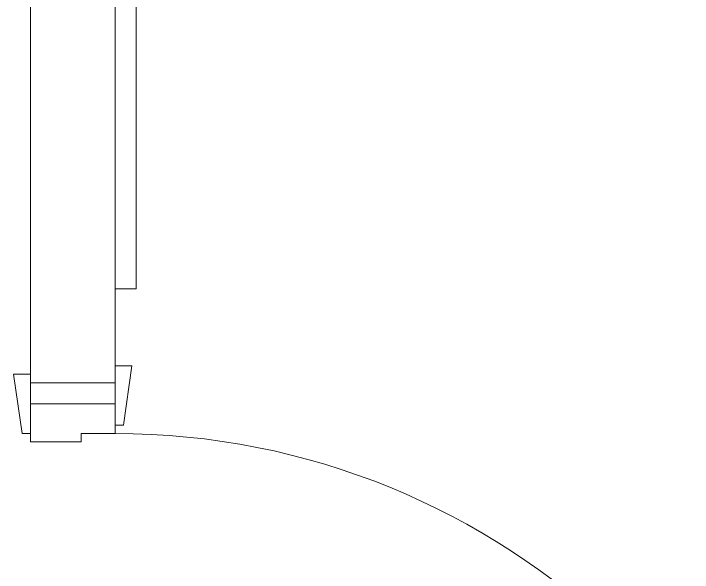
# Model space of a CAD drawing. Header units: millimetres. Extents: x -2143172 to 5255, y -610845 to 279739.
# Drawn here: x -1234511 to -1233708, y -24409 to -23748 of the extents above; entities that cross this region are included whole.
import ezdxf

# ---------------------------------------------------------------- set-up
doc = ezdxf.new("R2010")
doc.units = ezdxf.units.MM
doc.header["$LTSCALE"] = 30
doc.layers.add('LOADING', color=163, linetype='Continuous', lineweight=5)
doc.layers.add('Walls', color=32, linetype='Continuous', lineweight=5)
doc.layers.add('Wooden Joinery', color=7, linetype='Continuous', lineweight=5, true_color=0x521300)

# ---------------------------------------------------------------- blocks, each defined once
blk = doc.blocks.new('A$C72370EFE')
at = {"layer": 'Wooden Joinery'}
for p, q in [((-0.01, -0.03), (-0.01, -0.07)), ((0, -0.03), (-0.01, -0.03)), ((0.04, -0.03), (0.05, -0.03)), ((0.05, -0.03), (0.05, -0.07)), ((-0.01, -0.04), (-0.02, -0.04)), ((0.05, -0.04), (0.06, -0.04)), ((-0.01, -0.06), (-0.02, -0.06)), ((0.05, -0.06), (0.06, -0.06)), ((-0.05, -0.07), (-0.05, -0.16)), ((-0.03, -0.07), (-0.03, -0.16)), ((0, -0.07), (-0.01, -0.07)), ((0.04, -0.07), (0.05, -0.07)), ((0.07, -0.07), (0.07, -0.16)), ((0.09, -0.07), (0.09, -0.16)), ((-0.01, -0.17), (-0.02, -0.17)), ((-0.01, -0.17), (-0.01, -0.19)), ((0.05, -0.17), (0.06, -0.17)), ((0.05, -0.17), (0.05, -0.19)), ((-0.01, -0.19), (-0.02, -0.19)), ((0.05, -0.19), (0.06, -0.19))]:
    blk.add_line(p, q, dxfattribs=at)
for centre, radius, start, end in [((-0.02, -0.07), 0.03, 90, 180), ((0.06, -0.07), 0.03, 0, 90), ((-0.02, -0.07), 0.01, 90, 180), ((0.06, -0.07), 0.01, 0, 90), ((-0.02, -0.16), 0.03, 180, 270), ((-0.02, -0.16), 0.01, 180, 270), ((0.06, -0.16), 0.01, 270, 0), ((0.06, -0.16), 0.03, 270, 0)]:
    blk.add_arc(centre, radius, start, end, dxfattribs=at)
blk = doc.blocks.new('A$C5DAD61B4')
at = {"layer": 'Wooden Joinery'}
for points in [[(80, 959.06), (80, 969.06), (10, 979.06), (10, 959.06)], [(940, 959.06), (940, 969.06), (1010, 979.06), (1010, 959.06)], [(70, 859.06), (70, 849.06), (0, 839.06), (0, 859.06)], [(120.01, 859.06), (120.01, 0), (80, 0), (80, 859.06)], [(950, 859.06), (950, 849.06), (1020, 839.06), (1020, 859.06)]]:
    blk.add_lwpolyline(points, close=True, dxfattribs=at)
for points in [[(45, 859.06), (45, 959.06), (20, 959.06), (20, 859.06), (45, 859.06)], [(45, 859.06), (80, 859.06), (80, 899.07), (90, 899.07), (90, 959.06), (45, 959.06), (45, 859.06)], [(975, 859.06), (940, 859.06), (940, 899.07), (930, 899.07), (930, 959.06), (975, 959.06), (975, 859.06)], [(975, 859.06), (975, 959.06), (1000, 959.06), (1000, 859.06), (975, 859.06)]]:
    blk.add_lwpolyline(points, dxfattribs=at)
blk.add_arc((80, 859.06), 859.99, 272.66603, 0, dxfattribs=at)
at = {"layer": 'Wooden Joinery', "xscale": 999.9999999998854, "yscale": 999.9999999998854, "zscale": 999.9999999998854, "rotation": 180}
blk.add_blockref('A$C72370EFE', (120.01, 0), dxfattribs=at)

msp = doc.modelspace()

# ---------------------------------------------------------------- linework, layer by layer
at = {"layer": 'LOADING', "elevation": -0.1}
msp.add_lwpolyline([(-1234365.87, -23567.9), (-1234390.87, -23567.9), (-1234390.87, -24073.9), (-1234365.87, -24073.9), (-1234365.87, -23567.9)], dxfattribs=at)
at = {"layer": 'Walls'}
for p, q in [((-1234490.87, -22414.73), (-1234490.87, -24184.73)), ((-1234390.87, -22514.73), (-1234390.87, -24184.73)), ((-1234490.87, -24184.73), (-1234390.87, -24184.73))]:
    msp.add_line(p, q, dxfattribs=at)

# ---------------------------------------------------------------- block references
at = {"layer": 'Wooden Joinery', "rotation": 90.00000000000001}
msp.add_blockref('A$C5DAD61B4', (-1233531.81, -25184.73), dxfattribs=at)

doc.saveas('drawing.dxf')
